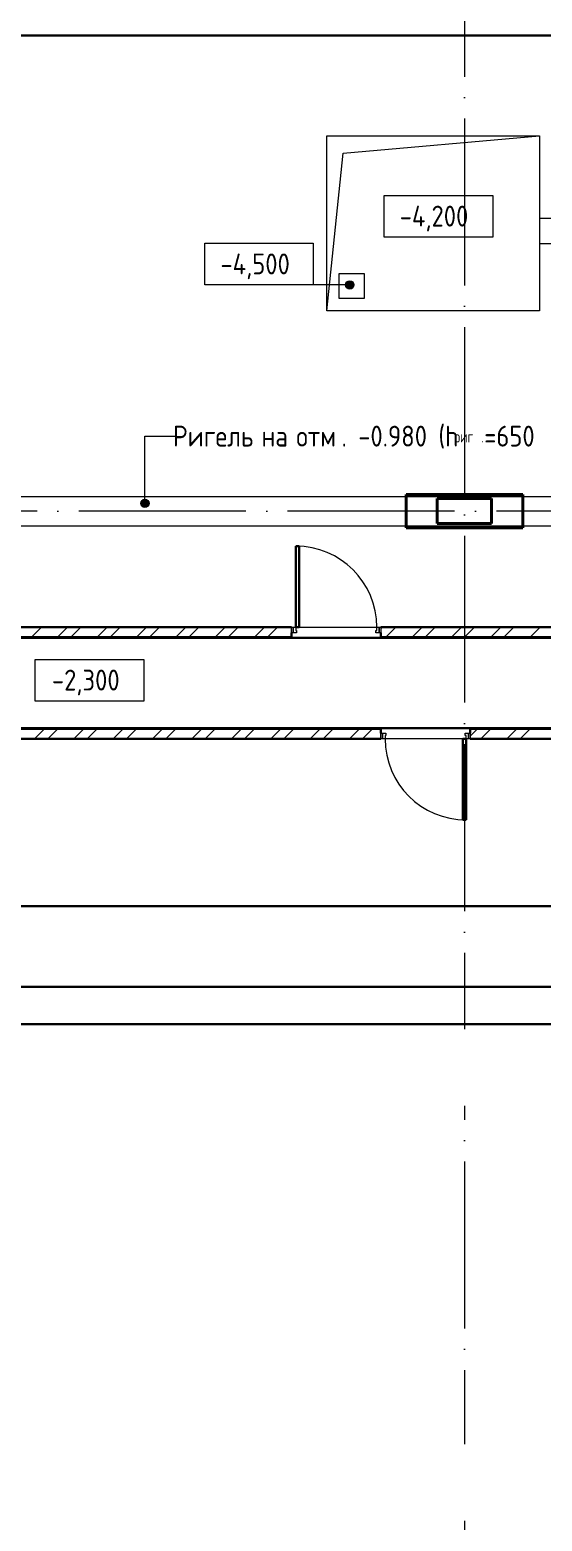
# Model space of a CAD drawing. Header units: millimetres. Extents: x -396912 to 182286, y -43638 to 41610.
# Drawn here: x -188769 to -182635, y 9074 to 26949 of the extents above; entities that cross this region are included whole.
import ezdxf
from ezdxf import colors
from ezdxf.entities.mleader import LeaderData, LeaderLine
from ezdxf.math import Vec2, Vec3

# ---------------------------------------------------------------- set-up
doc = ezdxf.new("R2010")
doc.units = ezdxf.units.MM
doc.linetypes.add('ADSK_Линия сетки', pattern=[25, 20, -2.5, 0, -2.5])
doc.linetypes.add('ADSK_Сверху', pattern=[450, 300, -150])
for name, color, linetype, lineweight in [('RC-Выноски', 7, 'Continuous', 0), ('Аннотация', 7, 'Continuous', 18), ('Двери', 252, 'Continuous', 9), ('Линии', 7, 'Continuous', 9), ('лс', 5, 'Continuous', 30), ('Несущие колонны', 252, 'Continuous', 18), ('Оси', 252, 'Continuous', 9), ('Отметки', 7, 'Continuous', 9), ('Перекрытие', 252, 'Continuous', 18), ('Стены наружные', 7, 'Continuous', 18)]:
    doc.layers.add(name, color=color, linetype=linetype, lineweight=lineweight)
doc.styles.add('GOST Common_2', font='', dxfattribs={"width": 0.9, "height": 250})
doc.styles.add('GOST Common_3', font='', dxfattribs={"height": 3.5})
doc.styles.add('RubezhCAD', font='', dxfattribs={"oblique": 10})
doc.styles.get('GOST Common_2').set_extended_font_data('GOST type B')
doc.styles.get('GOST Common_3').set_extended_font_data('GOST 2.304 type A')
doc.styles.get('RubezhCAD').set_extended_font_data('GOST type A')

# ---------------------------------------------------------------- blocks, each defined once
blk = doc.blocks.new('подвал')
at = {"layer": 'Аннотация', "lineweight": 9, "true_color": 0x636466}
h = blk.add_hatch(color=251, dxfattribs=at)
edge = h.paths.add_edge_path()
edge.add_arc((-193093, 20356), 50, 0, 360)
at = {"layer": 'Отметки', "true_color": 0x636466}
h = blk.add_hatch(color=251, dxfattribs=at)
edge = h.paths.add_edge_path()
edge.add_arc((-190640, 22974), 50, 0, 360)
at = {"layer": 'Аннотация', "color": 251, "lineweight": 20, "true_color": 0x636466}
for p, q in [((-190229, 23547), (-190229, 24047)), ((-190229, 24047), (-188929, 24047)), ((-188929, 24047), (-188929, 23547)), ((-192377, 22974), (-192377, 23474)), ((-192377, 23474), (-191077, 23474)), ((-191077, 23474), (-191077, 22974)), ((-188929, 23547), (-190229, 23547)), ((-191077, 22974), (-192377, 22974)), ((-194406, 17985), (-194406, 18485)), ((-194406, 18485), (-193106, 18485)), ((-193106, 18485), (-193106, 17985)), ((-193106, 17985), (-194406, 17985))]:
    blk.add_line(p, q, dxfattribs=at)
at = {"layer": 'Аннотация', "color": 251, "lineweight": 9, "true_color": 0x636466}
for p, q in [((-193093, 21161), (-192735, 21161)), ((-193093, 20356), (-193093, 21161))]:
    blk.add_line(p, q, dxfattribs=at)
blk.add_circle((-193093, 20356), 50, dxfattribs=at)
at = {"layer": 'Двери', "color": 251, "lineweight": 30, "true_color": 0x636466}
for p, q in [((-191287, 19842), (-191247, 19842)), ((-191287, 18872), (-191287, 19842)), ((-191247, 19842), (-191247, 18872)), ((-191247, 18872), (-191287, 18872)), ((-189287, 16562), (-189287, 17532)), ((-189287, 17532), (-189247, 17532)), ((-189247, 17532), (-189247, 16562)), ((-189247, 16562), (-189287, 16562))]:
    blk.add_line(p, q, dxfattribs=at)
at = {"layer": 'Двери', "color": 251, "true_color": 0x636466}
for p, q in [((-191337, 18872), (-191317, 18872)), ((-191337, 18802), (-191337, 18872)), ((-191317, 18802), (-191337, 18802)), ((-191317, 18872), (-191287, 18872)), ((-191317, 18802), (-191317, 18872)), ((-191317, 18872), (-191317, 18802)), ((-191277, 18802), (-191317, 18802)), ((-191287, 18872), (-191287, 18832)), ((-191287, 18832), (-191277, 18832)), ((-191277, 18832), (-191277, 18802)), ((-190327, 18832), (-190317, 18832)), ((-190327, 18802), (-190327, 18832)), ((-190287, 18802), (-190327, 18802)), ((-190317, 18872), (-190287, 18872)), ((-190317, 18832), (-190317, 18872)), ((-190287, 18872), (-190287, 18802)), ((-190287, 18872), (-190267, 18872)), ((-190287, 18802), (-190287, 18872)), ((-190267, 18802), (-190287, 18802)), ((-190267, 18872), (-190267, 18802)), ((-190267, 17602), (-190247, 17602)), ((-190267, 17532), (-190267, 17602)), ((-190247, 17532), (-190267, 17532)), ((-190247, 17532), (-190247, 17602)), ((-190247, 17602), (-190207, 17602)), ((-190247, 17602), (-190247, 17532)), ((-190217, 17532), (-190247, 17532)), ((-190217, 17572), (-190217, 17532)), ((-190207, 17572), (-190217, 17572)), ((-190207, 17602), (-190207, 17572)), ((-189257, 17602), (-189217, 17602)), ((-189257, 17572), (-189257, 17602)), ((-189247, 17572), (-189257, 17572)), ((-189247, 17532), (-189247, 17572)), ((-189217, 17532), (-189247, 17532)), ((-189217, 17602), (-189217, 17532)), ((-189217, 17532), (-189217, 17602)), ((-189217, 17602), (-189197, 17602)), ((-189197, 17532), (-189217, 17532)), ((-189197, 17602), (-189197, 17532))]:
    blk.add_line(p, q, dxfattribs=at)
for centre, start, end in [((-191287, 18872), 0, 90), ((-189247, 17532), 180, 270)]:
    blk.add_arc(centre, 970, start, end, dxfattribs=at)
at = {"layer": 'Линии', "color": 251, "linetype": 'ADSK_Сверху', "ltscale": 100, "true_color": 0x636466}
for p, q in [((-178222, 23769), (-188367, 23769)), ((-188367, 23769), (-188367, 23469)), ((-188367, 23469), (-178222, 23469)), ((-200827, 20437), (-180362, 20437)), ((-200827, 20087), (-180362, 20087))]:
    blk.add_line(p, q, dxfattribs=at)
at = {"layer": 'Несущие колонны', "color": 251, "lineweight": 40, "true_color": 0x636466}
for p, q in [((-189967, 20062), (-189967, 20462)), ((-189967, 20462), (-188567, 20462)), ((-189592, 20112), (-189592, 20412)), ((-189592, 20412), (-188942, 20412)), ((-188942, 20412), (-188942, 20112)), ((-188567, 20462), (-188567, 20062)), ((-188567, 20062), (-189967, 20062)), ((-188942, 20112), (-189592, 20112))]:
    blk.add_line(p, q, dxfattribs=at)
at = {"layer": 'Несущие колонны', "color": 251, "true_color": 0x636466}
for p, q in [((-189967, 20462), (-188567, 20462)), ((-189967, 20062), (-189967, 20462)), ((-189592, 20412), (-188942, 20412)), ((-189592, 20112), (-189592, 20412)), ((-188942, 20412), (-188942, 20112)), ((-188567, 20462), (-188567, 20062)), ((-188567, 20062), (-189967, 20062)), ((-188942, 20112), (-189592, 20112))]:
    blk.add_line(p, q, dxfattribs=at)
at = {"layer": 'Оси', "color": 251, "linetype": 'ADSK_Линия сетки', "ltscale": 100, "true_color": 0x636466}
for p, q in [((-189267, 29968), (-189267, -28468)), ((-174384, 25962), (-244528, 25962)), ((-174384, 20262), (-244528, 20262)), ((-174384, 14562), (-244528, 14562))]:
    blk.add_line(p, q, dxfattribs=at)
at = {"layer": 'Отметки', "color": 251, "lineweight": 20, "true_color": 0x636466}
blk.add_line((-190640, 22974), (-191727, 22974), dxfattribs=at)
at = {"layer": 'Отметки', "color": 251, "true_color": 0x636466}
blk.add_circle((-190640, 22974), 50, dxfattribs=at)
at = {"layer": 'Перекрытие', "color": 251, "true_color": 0x636466}
for p, q in [((-190917, 24762), (-188367, 24762)), ((-190917, 22662), (-190917, 24762)), ((-190718, 24551), (-188367, 24762)), ((-188367, 24762), (-188367, 22662)), ((-190917, 22662), (-190718, 24551)), ((-190767, 23112), (-190467, 23112)), ((-190767, 22812), (-190767, 23112)), ((-190467, 23112), (-190467, 22812)), ((-190467, 22812), (-190767, 22812)), ((-188367, 22662), (-190917, 22662)), ((-191247, 18872), (-190317, 18872)), ((-189287, 17532), (-190217, 17532))]:
    blk.add_line(p, q, dxfattribs=at)
at = {"layer": 'Стены наружные', "color": 251, "lineweight": 30, "true_color": 0x636466}
for p, q in [((-200827, 25962), (-185477, 25962)), ((-191337, 18872), (-200827, 18872)), ((-191337, 18752), (-191337, 18802)), ((-185477, 18872), (-190267, 18872)), ((-190267, 18802), (-190267, 18752)), ((-200827, 18752), (-191337, 18752)), ((-190267, 18752), (-185477, 18752)), ((-190267, 17652), (-200827, 17652)), ((-200827, 17532), (-190267, 17532)), ((-190267, 17602), (-190267, 17652)), ((-186677, 17652), (-189197, 17652)), ((-189197, 17652), (-189197, 17602)), ((-189197, 17532), (-186797, 17532)), ((-184837, 14562), (-200827, 14562)), ((-184837, 14112), (-200767, 14112))]:
    blk.add_line(p, q, dxfattribs=at)
at = {"layer": 'Стены наружные', "color": 251, "linetype": 'Continuous', "lineweight": 9, "true_color": 0x636466}
for p, q in [((-194453, 18752), (-194333, 18872)), ((-194139, 18752), (-194019, 18872)), ((-193981, 18752), (-193861, 18872)), ((-193667, 18752), (-193547, 18872)), ((-193510, 18752), (-193390, 18872)), ((-193196, 18752), (-193076, 18872)), ((-193038, 18752), (-192918, 18872)), ((-192724, 18752), (-192604, 18872)), ((-192567, 18752), (-192447, 18872)), ((-192253, 18752), (-192133, 18872)), ((-192096, 18752), (-191976, 18872)), ((-191781, 18752), (-191661, 18872)), ((-191624, 18752), (-191504, 18872)), ((-190267, 18852), (-190247, 18872)), ((-190210, 18752), (-190090, 18872)), ((-189895, 18752), (-189775, 18872)), ((-189738, 18752), (-189618, 18872)), ((-189424, 18752), (-189304, 18872)), ((-189267, 18752), (-189147, 18872)), ((-188952, 18752), (-188832, 18872)), ((-188795, 18752), (-188675, 18872)), ((-188481, 18752), (-188361, 18872)), ((-194416, 17532), (-194296, 17652)), ((-194258, 17532), (-194138, 17652)), ((-193944, 17532), (-193824, 17652)), ((-193787, 17532), (-193667, 17652)), ((-193473, 17532), (-193353, 17652)), ((-193316, 17532), (-193196, 17652)), ((-193001, 17532), (-192881, 17652)), ((-192844, 17532), (-192724, 17652)), ((-192530, 17532), (-192410, 17652)), ((-192373, 17532), (-192253, 17652)), ((-192058, 17532), (-191938, 17652)), ((-191901, 17532), (-191781, 17652)), ((-191587, 17532), (-191467, 17652)), ((-191430, 17532), (-191310, 17652)), ((-191115, 17532), (-190995, 17652)), ((-190958, 17532), (-190838, 17652)), ((-190644, 17532), (-190524, 17652)), ((-190487, 17532), (-190367, 17652)), ((-189197, 17564), (-189109, 17652)), ((-189072, 17532), (-188952, 17652)), ((-188758, 17532), (-188638, 17652)), ((-188601, 17532), (-188481, 17652))]:
    blk.add_line(p, q, dxfattribs=at)
at = {"layer": 'Стены наружные', "color": 251, "true_color": 0x636466}
for p, q in [((-185492, 18737), (-200827, 18737)), ((-191337, 18752), (-190267, 18752)), ((-200827, 17667), (-186662, 17667)), ((-189197, 17652), (-190267, 17652))]:
    blk.add_line(p, q, dxfattribs=at)
at = {"layer": 'Аннотация', "color": 251, "true_color": 0x636466, "width": 0.9}
for s, height, style, p in [('Ригель', 250, 'GOST Common_2', (-192758, 21036)), ('. -0.980 (h', 250, 'GOST Common_2', (-190739, 21036)), ('=650', 250, 'GOST Common_2', (-189031, 21036)), ('на', 250, 'GOST Common_2', (-191698, 21036)), ('отм', 250, 'GOST Common_2', (-191281, 21036)), ('риг', 138.8, 'GOST Common_3', (-189390, 21085)), ('.', 139, 'GOST Common_3', (-189068, 21085))]:
    blk.add_text(s, height=height, dxfattribs=dict(at, style=style)).set_placement(p)
at = {"layer": 'Отметки', "color": 251, "true_color": 0x636466, "style": 'GOST Common_2', "width": 0.9}
for s, p in [('-4,200', (-190042, 23673)), ('-4,500', (-192189, 23100)), ('-2,300', (-194207, 18112))]:
    blk.add_text(s, height=250, dxfattribs=at).set_placement(p)
blk = doc.blocks.new('_None')

msp = doc.modelspace()

# ---------------------------------------------------------------- linework, layer by layer
at = {"layer": 'лс', "color": 104}
msp.add_line((-196370, 16446), (-176755, 16446), dxfattribs=at)

# ---------------------------------------------------------------- block references
msp.add_blockref('подвал', (5702, 918))

# ---------------------------------------------------------------- next in the draw order: leaders
at = {"layer": 'RC-Выноски'}
ml = msp.add_multileader_mtext('Standard', dxfattribs=at)
ml.set_content('ВВГнг(А)-LSLTx 2х1,5\\Pв подвал', color=256, style='RubezhCAD')
ml.set_leader_properties()
ml.set_arrow_properties(name='NONE')
ml.build(insert=Vec2(0, 0))
ml.multileader.update_dxf_attribs({"has_text_frame": 1, "text_left_attachment_type": 6, "text_right_attachment_type": 6, "dogleg_length": 2, "arrow_head_size": 400, "scale": 100})
ctx = ml.context
ctx.base_point, ctx.scale, ctx.char_height, ctx.arrow_head_size, ctx.landing_gap_size, ctx.plane_origin = Vec3(-33701, 9570), 100, 250, 400, 100, Vec3(-525845, -429537)
ctx.left_attachment, ctx.right_attachment, ctx.text_align_type = 6, 6, 1
notes = []
notes.append((ctx, [(1, (1, 1, 0), (-30436, 9570), (-1, 0), 200, [(0, [(-27186, 13435)], 0, [])])]))
ctx.mtext.insert, ctx.mtext.width, ctx.mtext.defined_height, ctx.mtext.alignment, ctx.mtext.flow_direction = Vec3(-32169, 9870), 4286.59, 1161, 2, 5
ctx.mtext.has_bg_fill, ctx.mtext.bg_color, ctx.mtext.bg_scale_factor, ctx.mtext.bg_transparency, ctx.mtext.use_window_bg_color = 1, -1027028792, 1.5, 0, 1
for ctx, leaders in notes:
    for number, flags, end, landing, length, lines in leaders:
        leader = LeaderData()
        leader.index, (leader.has_last_leader_line, leader.has_dogleg_vector, leader.attachment_direction) = number, flags
        leader.last_leader_point, leader.dogleg_vector, leader.dogleg_length = Vec3(end), Vec3(landing), length
        for number, points, colour, breaks in lines:
            line = LeaderLine()
            line.index, line.vertices, line.color, line.breaks = number, Vec3.list(points), colors.encode_raw_color(colour), breaks
            leader.lines.append(line)
        ctx.leaders.append(leader)

# ---------------------------------------------------------------- next in the draw order: leaders
ml = msp.add_multileader_mtext('Standard', dxfattribs=at)
ml.set_content('ВВГнг(А)-LSLTx 2х1,5\\Pс 1 этажа', color=256, style='RubezhCAD')
ml.set_leader_properties()
ml.set_arrow_properties(name='NONE')
ml.build(insert=Vec2(0, 0))
ml.multileader.update_dxf_attribs({"has_text_frame": 1, "text_left_attachment_type": 6, "text_right_attachment_type": 6, "dogleg_length": 2, "arrow_head_size": 400, "scale": 100})
ctx = ml.context
ctx.base_point, ctx.scale, ctx.char_height, ctx.arrow_head_size, ctx.landing_gap_size, ctx.plane_origin = Vec3(-199432, 14544), 100, 250, 400, 100, Vec3(-698623, -430320)
ctx.left_attachment, ctx.right_attachment, ctx.text_align_type = 6, 6, 1
notes = []
notes.append((ctx, [(0, (1, 1, 0), (-199632, 14544), (1, 0), 200, [(0, [(-199964, 12652)], 0, [])])]))
ctx.mtext.insert, ctx.mtext.width, ctx.mtext.defined_height, ctx.mtext.alignment, ctx.mtext.flow_direction = Vec3(-197899, 14844), 3675.15, 1161, 2, 5
ctx.mtext.has_bg_fill, ctx.mtext.bg_color, ctx.mtext.bg_scale_factor, ctx.mtext.bg_transparency, ctx.mtext.use_window_bg_color = 1, -1027028792, 1.5, 0, 1
for ctx, leaders in notes:
    for number, flags, end, landing, length, lines in leaders:
        leader = LeaderData()
        leader.index, (leader.has_last_leader_line, leader.has_dogleg_vector, leader.attachment_direction) = number, flags
        leader.last_leader_point, leader.dogleg_vector, leader.dogleg_length = Vec3(end), Vec3(landing), length
        for number, points, colour, breaks in lines:
            line = LeaderLine()
            line.index, line.vertices, line.color, line.breaks = number, Vec3.list(points), colors.encode_raw_color(colour), breaks
            leader.lines.append(line)
        ctx.leaders.append(leader)

doc.saveas('drawing.dxf')
